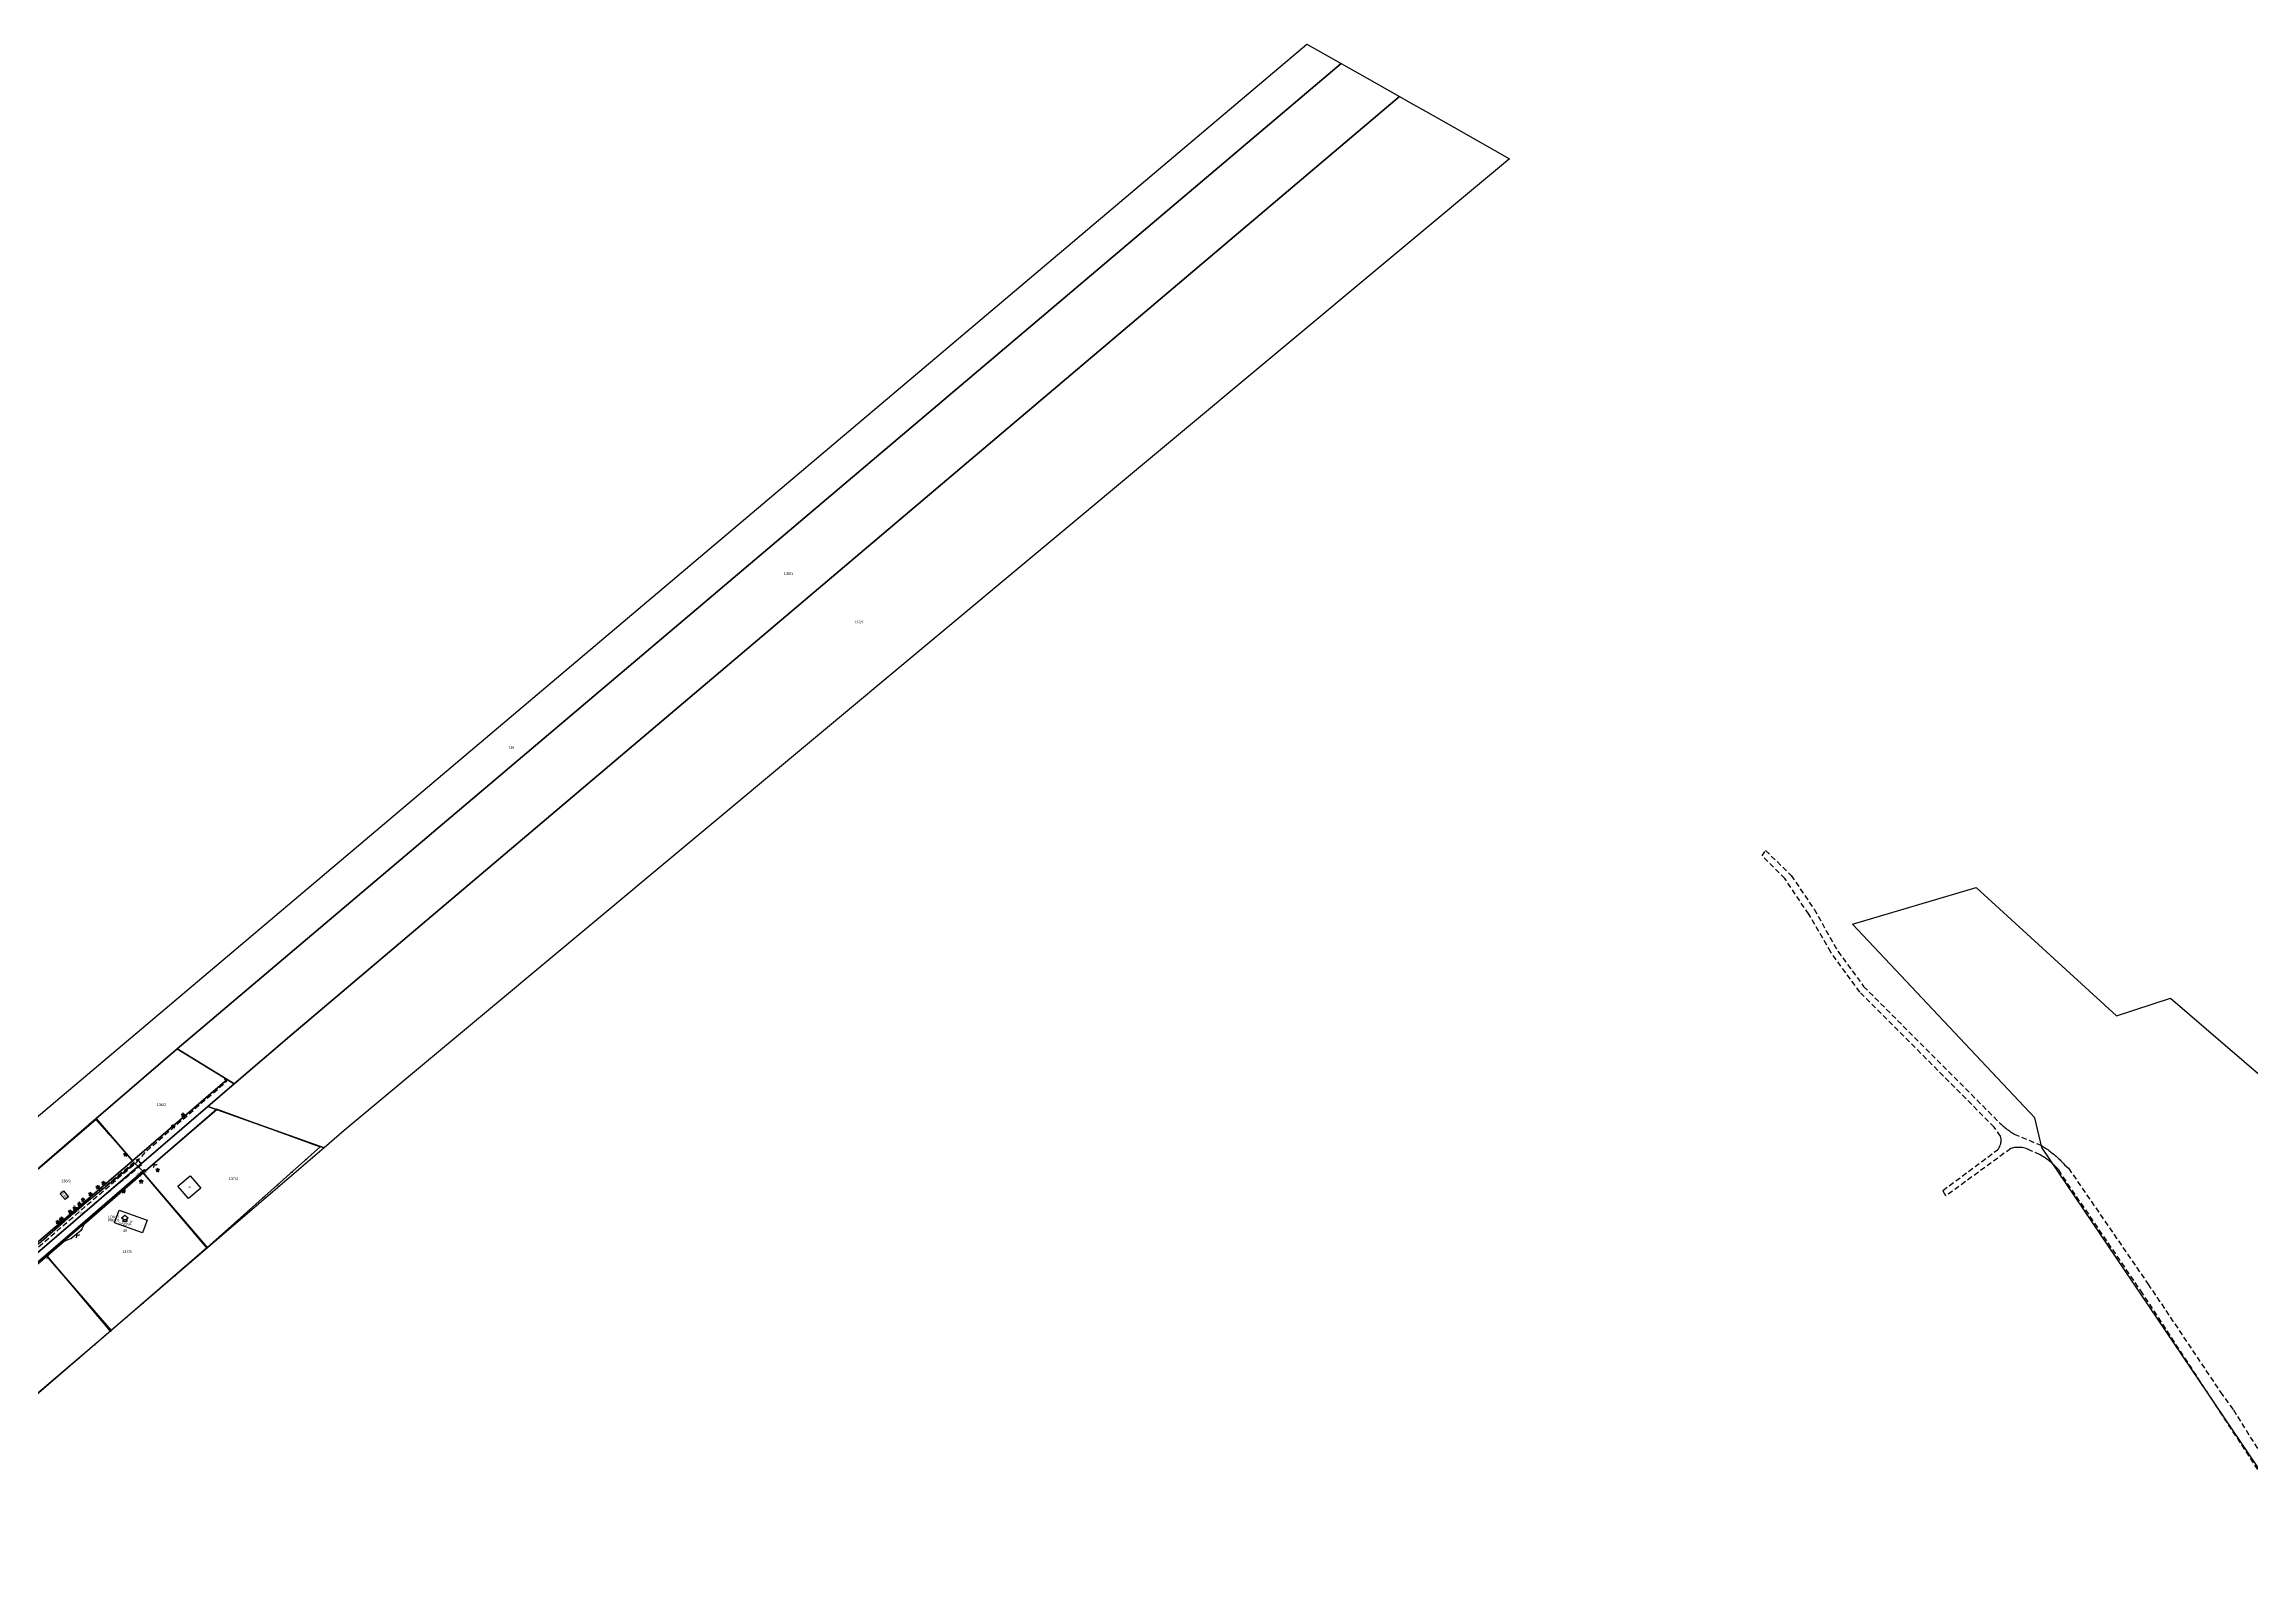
# Model space of a CAD drawing. Header units: metres. Extents: x 7542702 to 7555152, y 5804026 to 5815503.
# Drawn here: x 7545689 to 7546515, y 5807458 to 5808023 of the extents above; entities that cross this region are included whole.
import ezdxf
from ezdxf.enums import TextEntityAlignment as Align

# ---------------------------------------------------------------- set-up
doc = ezdxf.new("R2010")
doc.units = ezdxf.units.M
for name, pattern in [('4001', [0]), ('4003', [3, 2, -1]), ('4004', [4, 3, -1])]:
    doc.linetypes.add(name, pattern=pattern)
doc.layers.add('_PA_OPCJONALNE', color=1, linetype='Continuous', lineweight=30)
for name, color, linetype in [('Budynki', 7, 'Continuous'), ('Drogi', 135, 'Continuous'), ('Dzialki', 165, 'Continuous'), ('Ogrodzenia', 184, 'Continuous'), ('Projekty', 252, 'Continuous'), ('Roslinnosc', 104, 'Continuous'), ('Uz_Energia', 1, 'Continuous'), ('Uz_Telekomunikacja', 252, 'Continuous')]:
    doc.layers.add(name, color=color, linetype=linetype)
doc.styles.add('DYN_DIM', font='arial.ttf')
doc.styles.get("Standard").update_dxf_attribs({"font": 'arial.ttf'})

# ---------------------------------------------------------------- blocks, each defined once
blk = doc.blocks.new('1766')
at = {"layer": 'Uz_Energia', "color": 1, "linetype": 'Continuous'}
for radius in [0.16, 0.08]:
    blk.add_circle((0, 0), radius, dxfattribs=at)
blk = doc.blocks.new('1412')
at = {"layer": 'Roslinnosc', "color": 104, "linetype": 'Continuous'}
for p, q in [((-0.33, 0.47), (-1.43, 0.47)), ((-1.43, 0.47), (-0.55, -0.17)), ((0, 1.5), (-0.33, 0.47)), ((0.33, 0.47), (0, 1.5)), ((1.43, 0.47), (0.33, 0.47)), ((0.55, -0.17), (1.43, 0.47)), ((-0.55, -0.17), (-0.88, -1.21)), ((-0.88, -1.21), (0, -0.57)), ((0, -0.57), (0.88, -1.21)), ((0.88, -1.21), (0.55, -0.17))]:
    blk.add_line(p, q, dxfattribs=at)
blk.add_circle((0, 0), 0.1, dxfattribs=at)
blk = doc.blocks.new('1389')
at = {"layer": 'Projekty', "color": 1, "linetype": 'Continuous'}
blk.add_circle((0, 0), 0.3, dxfattribs=at)
blk = doc.blocks.new('1281')
at = {"layer": 'Ogrodzenia', "color": 184, "linetype": 'Continuous'}
for radius in [0.16, 0.24, 0.08]:
    blk.add_circle((0, 0), radius, dxfattribs=at)
blk = doc.blocks.new('2283')
at = {"layer": 'Ogrodzenia', "color": 184, "linetype": 'Continuous'}
blk.add_line((0, 0), (0, 1), dxfattribs=at)
blk = doc.blocks.new('1283')
at = {"layer": 'Ogrodzenia', "color": 184, "linetype": 'Continuous'}
for centre, start, end in [((0, 2), 270, 0), ((0, -2), 0, 90)]:
    blk.add_arc(centre, 2, start, end, dxfattribs=at)
blk = doc.blocks.new('1756')
at = {"layer": 'Uz_Telekomunikacja', "color": 220, "linetype": 'Continuous'}
for radius in [0.16, 0.08]:
    blk.add_circle((0, 0), radius, dxfattribs=at)
blk = doc.blocks.new('ADRES')
for points in [[(0.79, -2.15), (0.79, -2.15), (0.79, -0.99), (1.24, -0.99), (0, 0), (-1.24, -0.99), (-0.79, -0.99), (-0.79, -2.15), (0.79, -2.15), (0.79, -2.15)], [(-0.31, -2.15), (-0.31, -1.4), (0.31, -1.4), (0.31, -2.15)]]:
    blk.add_lwpolyline(points)
at = {"color": 212, "insert": (-3.15, -0.43), "char_height": 1, "width": 1e-16, "attachment_point": 6}
blk.add_mtext('LOK:  ', dxfattribs=at)
at = {"color": 4, "insert": (-3.15, -1.72), "char_height": 1, "width": 1e-16, "attachment_point": 6}
blk.add_mtext('PRZ: ', dxfattribs=at)
at = {"color": 7}
for tag, flags, p in [('WOJEWODZTWO', 13, (23.29, 19.95)), ('ID_OBSZARU', 13, (29.07, 23.06)), ('POWIAT', 13, (29.07, 18.51)), ('GMINA', 13, (29.07, 16.8)), ('SZEROKOSC_GEOGRAFICZNA', 13, (18.71, 10.18)), ('DLUGOSC_GEOGRAFICZNA', 13, (29.07, 8.25)), ('TERC', 13, (29.07, 15.22)), ('SIMC', 13, (29.07, 13.42)), ('ULIC', 13, (29.07, 11.76)), ('KATEGORIA_STAWKI_JEDNOSTKOWEJ_100', 13, (29.07, 4.77)), ('KWOTA_STAWKI_JEDNOSTKOWEJ_100', 13, (29.07, 2.89)), ('DOFINANSOWANIE_95', 13, (29.07, 0.87)), ('NR_PORZADKOWY', 12, (0, -6.09)), ('MIEJSCOWOSC', 12, (0, -3.65)), ('ULICA', 12, (0, -4.88))]:
    blk.add_attdef(tag, text='', height=1, dxfattribs=dict(at, flags=flags)).set_placement(p, align=Align.CENTER)
at = {"color": 1}
for tag, flags, p in [('ID_PA', 5, (29.07, 21.57)), ('RODZAJ_OBIEKTU', 5, (29.07, 6.63)), ('ZAPAS', 13, (29.07, -2.62))]:
    blk.add_attdef(tag, text='', height=1, dxfattribs=dict(at, flags=flags)).set_placement(p, align=Align.CENTER)
at = {"color": 212, "flags": 12}
blk.add_attdef('LICZBA_LOKALI', text='', height=1, dxfattribs=at).set_placement((-2.88, -0.43), align=Align.MIDDLE_LEFT)
at = {"color": 150, "flags": 12}
for tag, p in [('MUFA', (1.78, -0.93)), ('NUMER_WLOKNA', (1.86, -2.2))]:
    blk.add_attdef(tag, p, '', height=1, dxfattribs=at)
at = {"color": 7, "style": 'DYN_DIM', "flags": 13}
blk.add_attdef('ODC_FUNKCJONALNY', text='', height=1, dxfattribs=at).set_placement((29.07, -1.01), align=Align.CENTER)
at = {"color": 4, "flags": 12}
blk.add_attdef('LICZBA_SED_W_DANYM_PA', text='', height=1, dxfattribs=at).set_placement((-2.88, -1.72), align=Align.MIDDLE_LEFT)

msp = doc.modelspace()

# ---------------------------------------------------------------- linework, layer by layer
at = {"layer": 'Budynki', "color": 7, "linetype": '4001'}
for points in [[(7545742.69, 5807590.89, 0), (7545738.74, 5807595.53, 0), (7545743.33, 5807599.46, 0), (7545747.29, 5807594.83, 0), (7545742.69, 5807590.89, 0)], [(7545727.25, 5807582.8, 0), (7545725.53, 5807578, 0), (7545715.04, 5807581.77, 0), (7545716.77, 5807586.59, 0), (7545727.25, 5807582.8, 0)]]:
    msp.add_polyline3d(points, dxfattribs=at)
at = {"layer": 'Drogi', "color": 8, "linetype": '4003'}
for p, q in [((7546331.95, 5807719.22, 126.5), (7546333.24, 5807721.25, 126.47)), ((7546340.48, 5807710.71, 126.47), (7546331.95, 5807719.22, 126.5)), ((7546333.24, 5807721.25, 126.47), (7546342.9, 5807711.87, 126.57)), ((7546349.43, 5807697.42, 126.57), (7546340.48, 5807710.71, 126.47)), ((7546342.9, 5807711.87, 126.57), (7546351.44, 5807699.24, 126.57)), ((7546357.64, 5807683.16, 126.77), (7546349.43, 5807697.42, 126.57)), ((7546351.44, 5807699.24, 126.57), (7546360.41, 5807683.41, 126.77)), ((7546360.41, 5807683.41, 126.77), (7546369.99, 5807670.35, 126.67)), ((7546368.58, 5807668.21, 126.77), (7546357.64, 5807683.16, 126.77)), ((7546418.91, 5807617.63, 126.97), (7546368.58, 5807668.21, 126.77)), ((7546369.99, 5807670.35, 126.67), (7546420.74, 5807619.39, 126.97)), ((7546421.2, 5807614.28, 127.07), (7546418.91, 5807617.63, 126.97)), ((7546420.74, 5807619.39, 126.97), (7546421.1, 5807619.05)), ((7546421.1, 5807619.05), (7546421.47, 5807618.71)), ((7546421.47, 5807618.71), (7546421.84, 5807618.37)), ((7546421.84, 5807618.37), (7546422.22, 5807618.05)), ((7546422.22, 5807618.05), (7546422.6, 5807617.72)), ((7546422.6, 5807617.72), (7546422.99, 5807617.41)), ((7546422.99, 5807617.41), (7546423.38, 5807617.1)), ((7546423.38, 5807617.1), (7546423.78, 5807616.79)), ((7546399.66, 5807593.9, 127.37), (7546420.16, 5807609.15, 127.07)), ((7546425.07, 5807609.61, 127.07), (7546400.78, 5807591.85, 127.4)), ((7546420.16, 5807609.15, 127.07), (7546420.47, 5807609.54)), ((7546420.47, 5807609.54), (7546420.75, 5807609.96)), ((7546420.75, 5807609.96), (7546420.98, 5807610.4)), ((7546420.98, 5807610.4), (7546421.17, 5807610.86)), ((7546421.17, 5807610.86), (7546421.32, 5807611.34)), ((7546421.22, 5807614.21), (7546421.2, 5807614.28, 127.07)), ((7546421.35, 5807613.73), (7546421.22, 5807614.21)), ((7546421.32, 5807611.34), (7546421.42, 5807611.83)), ((7546421.44, 5807613.24), (7546421.35, 5807613.73)), ((7546421.42, 5807611.83), (7546421.46, 5807612.24, 127.07)), ((7546421.47, 5807612.74), (7546421.44, 5807613.24)), ((7546421.46, 5807612.24, 127.07), (7546421.47, 5807612.74)), ((7546423.78, 5807616.79), (7546424.18, 5807616.49)), ((7546424.18, 5807616.49), (7546424.58, 5807616.2)), ((7546424.58, 5807616.2), (7546424.99, 5807615.91)), ((7546424.99, 5807615.91), (7546425.41, 5807615.63)), ((7546425.55, 5807609.75), (7546425.07, 5807609.61, 127.07)), ((7546425.41, 5807615.63), (7546425.82, 5807615.36)), ((7546426.04, 5807609.87), (7546425.55, 5807609.75)), ((7546425.82, 5807615.36), (7546426.25, 5807615.09)), ((7546426.53, 5807609.96), (7546426.04, 5807609.87)), ((7546426.25, 5807615.09), (7546426.39, 5807615, 126.97)), ((7546426.39, 5807615, 126.97), (7546436.41, 5807610.84, 126.87)), ((7546427.02, 5807610.02), (7546426.53, 5807609.96)), ((7546427.52, 5807610.06), (7546427.02, 5807610.02)), ((7546428.02, 5807610.06), (7546427.52, 5807610.06)), ((7546428.52, 5807610.05), (7546428.02, 5807610.06)), ((7546429.02, 5807610), (7546428.52, 5807610.05)), ((7546429.37, 5807609.95, 126.97), (7546429.02, 5807610)), ((7546429.86, 5807609.86), (7546429.37, 5807609.95, 126.97)), ((7546430.35, 5807609.74), (7546429.86, 5807609.86)), ((7546430.82, 5807609.59), (7546430.35, 5807609.74)), ((7546431.29, 5807609.42), (7546430.82, 5807609.59)), ((7546431.75, 5807609.22), (7546431.29, 5807609.42)), ((7546432.2, 5807609), (7546431.75, 5807609.22)), ((7546432.35, 5807608.92, 126.97), (7546432.2, 5807609)), ((7546436.03, 5807607.25, 126.87), (7546432.35, 5807608.92, 126.97)), ((7546436.41, 5807610.84, 126.87), (7546436.84, 5807610.58)), ((7546436.84, 5807610.58), (7546437.26, 5807610.32)), ((7546437.26, 5807610.32), (7546437.68, 5807610.05)), ((7546437.68, 5807610.05), (7546438.1, 5807609.77)), ((7546438.1, 5807609.77), (7546438.51, 5807609.49)), ((7546438.51, 5807609.49), (7546438.92, 5807609.2)), ((7546438.92, 5807609.2), (7546439.33, 5807608.91)), ((7546439.33, 5807608.91), (7546439.73, 5807608.61)), ((7545704.77, 5807589.79), (7545723.61, 5807605.64)), ((7545725.15, 5807603.5), (7545706.52, 5807588.16, 128.17)), ((7545723.61, 5807605.64), (7545725.15, 5807603.5)), ((7546436.44, 5807607.02), (7546436.03, 5807607.25, 126.87)), ((7546436.87, 5807606.77), (7546436.44, 5807607.02)), ((7546437.3, 5807606.51), (7546436.87, 5807606.77)), ((7546437.72, 5807606.24), (7546437.3, 5807606.51)), ((7546438.14, 5807605.96), (7546437.72, 5807606.24)), ((7546438.55, 5807605.68), (7546438.14, 5807605.96)), ((7546438.95, 5807605.39), (7546438.55, 5807605.68)), ((7546439.35, 5807605.09), (7546438.95, 5807605.39)), ((7546439.75, 5807604.78), (7546439.35, 5807605.09)), ((7546439.73, 5807608.61), (7546440.13, 5807608.31)), ((7546440.14, 5807604.47), (7546439.75, 5807604.78)), ((7546440.13, 5807608.31), (7546440.52, 5807608)), ((7546440.52, 5807604.14), (7546440.14, 5807604.47)), ((7546440.52, 5807608), (7546440.91, 5807607.69)), ((7546440.89, 5807603.82), (7546440.52, 5807604.14)), ((7546441.26, 5807603.48), (7546440.89, 5807603.82)), ((7546440.91, 5807607.69), (7546441.3, 5807607.37)), ((7546441.63, 5807603.14), (7546441.26, 5807603.48)), ((7546441.3, 5807607.37), (7546441.68, 5807607.05)), ((7546441.99, 5807602.79), (7546441.63, 5807603.14)), ((7546441.68, 5807607.05), (7546442.05, 5807606.72)), ((7546442.34, 5807602.43), (7546441.99, 5807602.79)), ((7546442.05, 5807606.72), (7546442.43, 5807606.38)), ((7546442.68, 5807602.07), (7546442.34, 5807602.43)), ((7546442.43, 5807606.38), (7546442.8, 5807606.04)), ((7546443.02, 5807601.7), (7546442.68, 5807602.07)), ((7546442.8, 5807606.04), (7546443.16, 5807605.7)), ((7546444.08, 5807599.93, 126.95), (7546443.02, 5807601.7)), ((7546443.16, 5807605.7), (7546443.52, 5807605.35)), ((7546443.52, 5807605.35), (7546443.87, 5807605)), ((7546443.87, 5807605), (7546444.22, 5807604.64)), ((7546444.22, 5807604.64), (7546444.57, 5807604.28)), ((7546444.57, 5807604.28), (7546444.9, 5807603.91)), ((7546444.9, 5807603.91), (7546445.24, 5807603.54)), ((7546445.24, 5807603.54), (7546446.7, 5807602.22, 126.97)), ((7546446.7, 5807602.22, 126.97), (7546476.47, 5807558.91, 127.2)), ((7546400.78, 5807591.85, 127.4), (7546399.66, 5807593.9, 127.37)), ((7546474.54, 5807555.26, 127.12), (7546444.08, 5807599.93, 126.95)), ((7545665.59, 5807555.55), (7545704.77, 5807589.79)), ((7545706.52, 5807588.16, 128.17), (7545667.13, 5807553.86)), ((7546532.39, 5807466.83, 127.57), (7546474.54, 5807555.26, 127.12)), ((7546476.47, 5807558.91, 127.2), (7546503.59, 5807518.4, 127.29)), ((7546503.59, 5807518.4, 127.29), (7546508.44, 5807511.76, 127.32)), ((7546508.44, 5807511.76, 127.32), (7546535.44, 5807468.35, 127.62))]:
    msp.add_line(p, q, dxfattribs=at)
at = {"layer": 'Drogi', "color": 8, "linetype": '4004'}
for p, q in [((7545694.61, 5807592.71), (7545695.83, 5807593.82)), ((7545696.57, 5807590.54), (7545694.61, 5807592.71)), ((7545695.83, 5807593.82), (7545697.78, 5807591.59)), ((7545697.78, 5807591.59), (7545696.57, 5807590.54))]:
    msp.add_line(p, q, dxfattribs=at)
at = {"layer": 'Dzialki'}
for p, q in [((7545576.9, 5807529.3), (7546161.52, 5808023.22)), ((7546161.52, 5808023.22), (7546174.31, 5808015.99)), ((7545738.45, 5807646.98), (7546174.31, 5808015.99)), ((7546174.31, 5808015.99), (7545738.45, 5807646.98)), ((7546174.31, 5808015.99), (7546184.08, 5808010.45)), ((7546184.08, 5808010.45), (7546196.17, 5808003.61)), ((7546196.17, 5808003.61), (7545781.42, 5807652.39)), ((7545781.42, 5807652.39), (7546196.17, 5808003.61)), ((7546196.17, 5808003.61), (7546200.33, 5808001.25)), ((7546200.33, 5808001.25), (7546205.95, 5807998.07)), ((7546205.95, 5807998.07), (7546216.57, 5807992.07)), ((7546216.57, 5807992.07), (7546225.52, 5807987)), ((7546225.52, 5807987), (7546237.36, 5807980.29)), ((7546237.36, 5807980.29), (7545801.02, 5807616.42)), ((7546365.77, 5807693.67), (7546412.18, 5807707.32)), ((7546412.18, 5807707.32), (7546464.66, 5807659.34)), ((7546434.09, 5807621.08), (7546365.77, 5807693.67)), ((7546464.66, 5807659.34), (7546484.86, 5807665.88)), ((7546484.86, 5807665.88), (7546537.88, 5807620.3)), ((7545781.42, 5807652.39), (7545759.85, 5807633.86)), ((7545759.85, 5807633.86), (7545781.42, 5807652.39)), ((7545738.45, 5807646.98), (7545708.13, 5807620.89)), ((7545708.13, 5807620.89), (7545738.45, 5807646.98)), ((7545757.15, 5807635.52), (7545738.45, 5807646.98)), ((7545738.45, 5807646.98), (7545757.15, 5807635.52)), ((7545757.15, 5807635.52), (7545721.75, 5807605.06)), ((7545721.75, 5807605.06), (7545757.15, 5807635.52)), ((7545749.93, 5807625.34), (7545759.85, 5807633.86)), ((7545759.85, 5807633.86), (7545749.93, 5807625.34)), ((7545759.85, 5807633.86), (7545757.15, 5807635.52)), ((7545757.15, 5807635.52), (7545759.85, 5807633.86)), ((7545579.32, 5807478.85), (7545749.93, 5807625.34)), ((7545749.93, 5807625.34), (7545579.32, 5807478.85)), ((7545753.18, 5807624.19), (7545749.93, 5807625.34)), ((7545749.93, 5807625.34), (7545753.18, 5807624.19)), ((7545708.13, 5807620.89), (7545672.05, 5807589.84)), ((7545672.05, 5807589.84), (7545708.13, 5807620.89)), ((7545721.75, 5807605.06), (7545708.13, 5807620.89)), ((7545708.13, 5807620.89), (7545721.75, 5807605.06)), ((7545725.67, 5807600.51), (7545753.18, 5807624.19)), ((7545753.18, 5807624.19), (7545725.67, 5807600.51)), ((7545793.44, 5807609.91), (7545753.18, 5807624.19)), ((7545753.18, 5807624.19), (7545793.44, 5807609.91)), ((7546436.77, 5807610.04), (7546434.09, 5807621.08)), ((7545793.44, 5807609.91), (7545749.82, 5807572.45)), ((7545801.02, 5807616.42), (7545793.44, 5807609.91)), ((7546539.48, 5807457.83), (7546436.77, 5807610.04)), ((7545721.75, 5807605.06), (7545685.67, 5807574.01)), ((7545685.67, 5807574.01), (7545721.75, 5807605.06)), ((7545689.58, 5807569.46), (7545725.67, 5807600.51)), ((7545725.67, 5807600.51), (7545689.58, 5807569.46)), ((7545725.67, 5807600.51), (7545749.82, 5807572.45)), ((7545749.82, 5807572.45), (7545725.67, 5807600.51)), ((7545653.51, 5807538.42), (7545689.58, 5807569.46)), ((7545689.58, 5807569.46), (7545653.51, 5807538.42)), ((7545689.58, 5807569.46), (7545713.7, 5807541.44)), ((7545713.7, 5807541.44), (7545689.58, 5807569.46)), ((7545749.82, 5807572.45), (7545713.7, 5807541.44)), ((7545713.7, 5807541.44), (7545677.61, 5807510.41))]:
    msp.add_line(p, q, dxfattribs=at)
at = {"layer": 'Ogrodzenia', "color": 184, "linetype": '4001'}
for p, q in [((7545672.14, 5807589.82), (7545707.95, 5807620.51)), ((7545707.95, 5807620.51), (7545721.78, 5807605.11)), ((7545731.33, 5807605.34), (7545753.38, 5807624.33)), ((7545753.38, 5807624.33), (7545792.01, 5807610.25)), ((7545792.01, 5807610.25), (7545749.58, 5807572.39)), ((7545703.7, 5807581.46), (7545725.77, 5807600.56)), ((7545725.77, 5807600.56), (7545727.87, 5807602.41)), ((7545749.58, 5807572.39), (7545725.77, 5807600.56)), ((7545696.14, 5807574.94), (7545698.65, 5807575.87)), ((7545702.64, 5807579.23), (7545703.7, 5807581.46)), ((7545658.94, 5807543.18), (7545689.71, 5807569.44)), ((7545689.71, 5807569.44), (7545696.14, 5807574.94)), ((7545713.51, 5807541.2), (7545689.71, 5807569.44)), ((7545749.58, 5807572.39), (7545713.51, 5807541.2)), ((7545713.51, 5807541.2), (7545677.6, 5807510.63))]:
    msp.add_line(p, q, dxfattribs=at)
at = {"layer": 'Projekty', "linetype": '4003'}
for p, q in [((7545727.08, 5807608.79), (7545757.1, 5807634.86)), ((7545757.1, 5807634.86, 0), (7545756.42, 5807635.6, -23.37)), ((7545756.92, 5807635.2, -23.37), (7545756.76, 5807635.05, -23.37)), ((7545682.03, 5807568.92), (7545723.18, 5807604.42)), ((7545723.18, 5807604.42), (7545727.08, 5807608.79)), ((7545700.87, 5807587.14), (7545701.24, 5807586.76))]:
    msp.add_line(p, q, dxfattribs=at)
at = {"layer": 'Uz_Energia', "color": 1, "linetype": '4001'}
for p, q in [((7545689.21, 5807569.81, 130.17), (7545726.1, 5807601.67, 127.67)), ((7545726.1, 5807601.67, 127.67), (7545726.43, 5807601.39, 127.87)), ((7545652.57, 5807538.35, 128.17), (7545689.21, 5807569.81, 130.17)), ((7545689.21, 5807569.81, 130.17), (7545689.67, 5807569.37, 127.77))]:
    msp.add_line(p, q, dxfattribs=at)
for points in [[(7545726.58, 5807601.52, 127.87), (7545726.75, 5807601.33, 127.97), (7545726.45, 5807601.07, 127.97), (7545726.28, 5807601.25, 129.57), (7545726.58, 5807601.52, 127.87)], [(7545689.97, 5807569.63, 127.77), (7545690.13, 5807569.44, 128.37), (7545689.52, 5807568.92, 128.37), (7545689.36, 5807569.11, 127.77), (7545689.97, 5807569.63, 127.77)]]:
    msp.add_polyline3d(points, dxfattribs=at)
at = {"layer": 'Uz_Telekomunikacja', "linetype": '4001'}
for p, q in [((7545701.26, 5807586.94, 126.98), (7545722.42, 5807604.2, 126.85)), ((7545722.42, 5807604.2, 126.85), (7545723.75, 5807603, 126.88)), ((7545723.75, 5807603, 126.88), (7545725.94, 5807600.76, 126.89)), ((7545686.5, 5807573.92, 127.19), (7545701.26, 5807586.94, 126.98)), ((7545700.81, 5807587.38, 127), (7545701.26, 5807586.94, 126.98))]:
    msp.add_line(p, q, dxfattribs=at)

# ---------------------------------------------------------------- block references
at = {"layer": '_PA_OPCJONALNE'}
ref = msp.add_blockref('ADRES', (7545718.86, 5807584.51), dxfattribs=dict(at, rotation=1))
ref.add_attrib('MIEJSCOWOSC', 'OSĘKA', dxfattribs={"layer": '0', "color": 7, "height": 1, "rotation": 1, "flags": 12}).set_placement((7545718.92, 5807580.87), align=Align.CENTER)
ref.add_attrib('NR_PORZADKOWY', '49', dxfattribs={"layer": '0', "color": 7, "height": 1, "rotation": 1, "flags": 12}).set_placement((7545718.97, 5807578.42), align=Align.CENTER)
ref.add_attrib('LICZBA_LOKALI', '1', (7545715.99, 5807583.55), dxfattribs={"layer": '0', "color": 212, "height": 1, "rotation": 1, "flags": 12})
ref.add_attrib('LICZBA_SED_W_DANYM_PA', '0', (7545716.02, 5807582.26), dxfattribs={"layer": '0', "color": 4, "height": 1, "rotation": 1, "flags": 12})
at = {"layer": 'Ogrodzenia', "color": 184, "xscale": 0.5, "yscale": 0.5, "zscale": 0.5}
for p in [(7545707.95, 5807620.51), (7545707.95, 5807620.51), (7545747.87, 5807619.58), (7545753.38, 5807624.33), (7545753.38, 5807624.33), (7545761.11, 5807621.51), (7545768.83, 5807618.7), (7545696.01, 5807610.28), (7545701.98, 5807615.39), (7545712.56, 5807615.38), (7545717.17, 5807610.24), (7545736.84, 5807610.09), (7545742.36, 5807614.83), (7545776.56, 5807615.88), (7545784.28, 5807613.07), (7545792.01, 5807610.25), (7545690.04, 5807605.17), (7545721.78, 5807605.11), (7545725.77, 5807600.56), (7545725.77, 5807600.56), (7545725.77, 5807600.56), (7545727.87, 5807602.41), (7545731.33, 5807605.34), (7545781.4, 5807600.79), (7545786.71, 5807605.52), (7545720.25, 5807595.79), (7545730.53, 5807594.93), (7545776.1, 5807596.05), (7545709.22, 5807586.24), (7545714.74, 5807591.01), (7545735.29, 5807589.29), (7545765.49, 5807586.59), (7545770.79, 5807591.32), (7545698.65, 5807575.87), (7545702.64, 5807579.23), (7545703.7, 5807581.46), (7545703.7, 5807581.46), (7545740.06, 5807583.66), (7545744.82, 5807578.02), (7545754.88, 5807577.12), (7545760.19, 5807581.86), (7545689.71, 5807569.44), (7545689.71, 5807569.44), (7545689.71, 5807569.44), (7545696.14, 5807574.94), (7545696.14, 5807574.94), (7545749.58, 5807572.39), (7545749.58, 5807572.39), (7545749.58, 5807572.39), (7545694.47, 5807563.79), (7545737.56, 5807561.99), (7545743.57, 5807567.19), (7545699.23, 5807558.14), (7545703.99, 5807552.5), (7545725.53, 5807551.6), (7545731.54, 5807556.79), (7545708.75, 5807546.85), (7545719.52, 5807546.4), (7545707.53, 5807536.11), (7545713.51, 5807541.2), (7545713.51, 5807541.2), (7545713.51, 5807541.2), (7545701.54, 5807531.01), (7545689.57, 5807520.82), (7545695.55, 5807525.92)]:
    msp.add_blockref('1281', p, dxfattribs=at)
at = {"layer": 'Ogrodzenia', "color": 184, "xscale": 0.5}
for p, yscale, rotation in [((7545727.87, 5807602.41), 4.533928, 310.258621), ((7545698.65, 5807575.87), 5.216292, 310.100908)]:
    msp.add_blockref('2283', p, dxfattribs=dict(at, yscale=yscale, rotation=rotation))
at = {"layer": 'Ogrodzenia', "color": 184, "xscale": 0.5, "yscale": 0.5, "zscale": 0.5}
for p, rotation in [((7545729.6, 5807603.88), 310.258621), ((7545700.64, 5807577.55), 310.100908)]:
    msp.add_blockref('1283', p, dxfattribs=dict(at, rotation=rotation))
at = {"layer": 'Projekty', "xscale": 0.5, "yscale": 0.5, "zscale": 0.5}
msp.add_blockref('1389', (7545756.42, 5807635.6, -23.37), dxfattribs=at)
at = {"layer": 'Roslinnosc', "color": 104, "xscale": 0.5, "yscale": 0.5, "zscale": 0.5}
for p in [(7545736.97, 5807617.92), (7545740.66, 5807622.19), (7545719.03, 5807607.4), (7545731.14, 5807601.52), (7545705.91, 5807592.55), (7545708.74, 5807595.14), (7545710.84, 5807596.7), (7545718.38, 5807593.62), (7545724.97, 5807597.24), (7545695.18, 5807583.34), (7545698.39, 5807585.92), (7545700.1, 5807587.19), (7545701.78, 5807588.86), (7545703.21, 5807590.44), (7545693.7, 5807582.08), (7545695.02, 5807582.88)]:
    msp.add_blockref('1412', p, dxfattribs=at)
at = {"layer": 'Uz_Energia', "color": 1, "xscale": 0.5, "yscale": 0.5, "zscale": 0.5}
msp.add_blockref('1766', (7545726.1, 5807601.67, 127.67), dxfattribs=at)
at = {"layer": 'Uz_Telekomunikacja', "xscale": 0.5, "yscale": 0.5, "zscale": 0.5}
msp.add_blockref('1756', (7545693.26, 5807579.89), dxfattribs=at)

# ---------------------------------------------------------------- texts
at = {"layer": 'Budynki', "color": 7, "oblique": 15}
for p in [(7545742.63, 5807594.8), (7545720.76, 5807581.92)]:
    msp.add_text('ib', height=0.75, dxfattribs=at).set_placement(p)
at = {"layer": 'Drogi', "color": 8, "oblique": 15}
msp.add_text('ch.bt. ', height=1, rotation=312.08917, dxfattribs=at).set_placement((7545694.58, 5807593.38))
at = {"layer": 'Dzialki'}
for s, p in [('136/1', (7545965.61, 5807824.42)), ('137/1', (7545991.99, 5807806.26)), ('135', (7545862.37, 5807759.32)), ('136/2', (7545730.8, 5807625.52)), ('136/3', (7545695.04, 5807596.95)), ('137/2', (7545757.77, 5807597.82)), ('137/3', (7545717.88, 5807570.47))]:
    msp.add_text(s, height=1, dxfattribs=at).set_placement(p)
at = {"layer": 'Projekty', "oblique": 15}
msp.add_text('t2484/11', height=0.77, rotation=313.78436, dxfattribs=at).set_placement((7545699.32, 5807588.21))
at = {"layer": 'Uz_Energia', "color": 1, "oblique": 15}
for s, height, rotation, p in [('127.67', 0.81, 42.11704, (7545723.08, 5807598.73)), ('e', 0.9, 359.97, (7545726.26, 5807600.36)), ('e', 0.9, 359.97, (7545689.3, 5807568.11))]:
    msp.add_text(s, height=height, rotation=rotation, dxfattribs=at).set_placement(p)
at = {"layer": 'Uz_Telekomunikacja', "oblique": 15}
for s, rotation, p in [('t', 39.20378, (7545713.86, 5807596.63)), ('126.97', 41.41596, (7545692.21, 5807578.36))]:
    msp.add_text(s, height=0.9, rotation=rotation, dxfattribs=at).set_placement(p)

doc.saveas('drawing.dxf')
